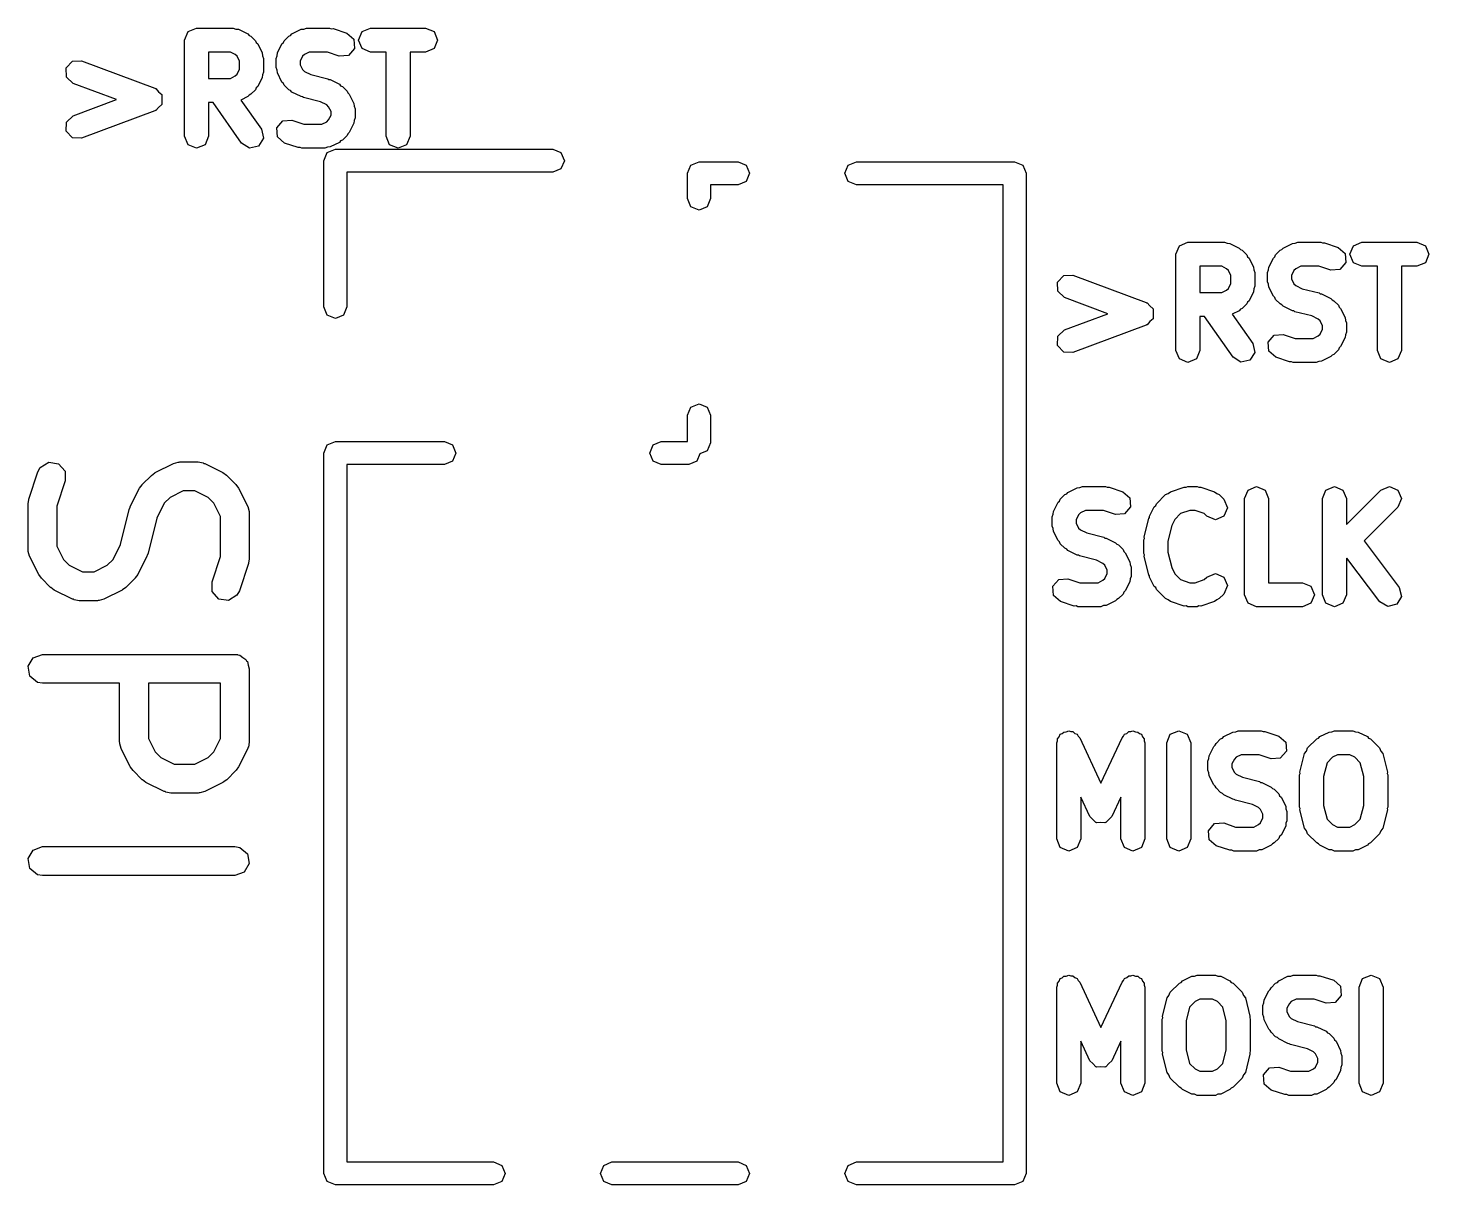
# Model space of a CAD drawing. Extents: x 83.3 to 116.7, y -117 to -83.4.
# Drawn here: x 83.27 to 90.55, y -102.66 to -96.64 of the extents above; entities that cross this region are included whole.
import ezdxf

# ---------------------------------------------------------------- set-up
doc = ezdxf.new("R2010")
doc.units = 0
doc.layers.add('BLACK', color=7, linetype='CONTINUOUS')

msp = doc.modelspace()

# ---------------------------------------------------------------- linework, layer by layer
at = {"layer": 'BLACK', "linetype": 'CONTINUOUS'}
for p, q in [((84.0859, -96.7075), (84.1042, -96.6633)), ((84.1042, -96.6633), (84.1484, -96.645)), ((84.1484, -96.645), (84.3389, -96.645)), ((84.3389, -96.645), (84.3523, -96.6506)), ((84.3523, -96.6506), (84.3668, -96.6516)), ((84.3668, -96.6516), (84.4144, -96.6754)), ((84.4144, -96.6754), (84.4212, -96.6832)), ((84.4212, -96.6832), (84.4307, -96.6871)), ((84.4307, -96.6871), (84.4545, -96.7109)), ((84.6042, -96.7109), (84.628, -96.6871)), ((84.628, -96.6871), (84.6375, -96.6832)), ((84.6375, -96.6832), (84.6442, -96.6754)), ((84.6442, -96.6754), (84.6919, -96.6516)), ((84.6919, -96.6516), (84.7064, -96.6506)), ((84.7064, -96.6506), (84.7198, -96.645)), ((84.7198, -96.645), (84.8389, -96.645)), ((84.8389, -96.645), (84.8484, -96.6489)), ((84.8484, -96.6489), (84.8586, -96.6482)), ((84.8586, -96.6482), (84.9301, -96.672)), ((84.9301, -96.672), (84.9662, -96.7034)), ((84.9907, -96.7075), (85.009, -96.6633)), ((85.009, -96.6633), (85.0532, -96.645)), ((85.0532, -96.645), (85.3389, -96.645)), ((85.3389, -96.645), (85.3831, -96.6633)), ((85.3831, -96.6633), (85.4014, -96.7075)), ((84.0859, -97.2075), (84.0859, -96.7075)), ((84.4545, -96.7109), (84.4584, -96.7204)), ((84.4584, -96.7204), (84.4662, -96.7272)), ((84.4662, -96.7272), (84.49, -96.7748)), ((84.5687, -96.7748), (84.5925, -96.7272)), ((84.5925, -96.7272), (84.6003, -96.7204)), ((84.6003, -96.7204), (84.6042, -96.7109)), ((84.9696, -96.7511), (84.9382, -96.7872)), ((84.9662, -96.7034), (84.9696, -96.7511)), ((85.009, -96.7517), (84.9907, -96.7075)), ((85.0532, -96.77), (85.009, -96.7517)), ((85.3831, -96.7517), (85.3389, -96.77)), ((85.4014, -96.7075), (85.3831, -96.7517)), ((83.4708, -96.8522), (83.5035, -96.8173)), ((83.5035, -96.8173), (83.5513, -96.8156)), ((83.5513, -96.8156), (83.9322, -96.9585)), ((84.2109, -96.77), (84.2109, -96.9069)), ((84.3241, -96.77), (84.2109, -96.77)), ((84.3495, -96.7827), (84.3241, -96.77)), ((84.3589, -96.7921), (84.3495, -96.7827)), ((84.3716, -96.8175), (84.3589, -96.7921)), ((84.3716, -96.8594), (84.3716, -96.8175)), ((84.49, -96.7748), (84.491, -96.7893)), ((84.491, -96.7893), (84.4966, -96.8027)), ((84.4966, -96.8027), (84.4966, -96.8742)), ((84.5621, -96.8027), (84.5676, -96.7893)), ((84.5621, -96.8503), (84.5621, -96.8027)), ((84.5676, -96.7893), (84.5687, -96.7748)), ((84.6998, -96.7921), (84.6871, -96.8175)), ((84.6871, -96.8175), (84.6871, -96.8356)), ((84.6871, -96.8356), (84.6998, -96.8609)), ((84.7092, -96.7827), (84.6998, -96.7921)), ((84.7346, -96.77), (84.7092, -96.7827)), ((84.8287, -96.77), (84.7346, -96.77)), ((84.8905, -96.7906), (84.8287, -96.77)), ((84.9382, -96.7872), (84.8905, -96.7906)), ((85.1335, -96.77), (85.0532, -96.77)), ((85.1335, -97.2075), (85.1335, -96.77)), ((85.3389, -96.77), (85.2585, -96.77)), ((85.2585, -96.77), (85.2585, -97.2075)), ((83.4724, -96.9), (83.4708, -96.8522)), ((83.5074, -96.9327), (83.4724, -96.9)), ((84.2109, -96.9069), (84.3241, -96.9069)), ((84.3241, -96.9069), (84.3495, -96.8942)), ((84.3495, -96.8942), (84.3589, -96.8848)), ((84.3589, -96.8848), (84.3716, -96.8594)), ((84.49, -96.9021), (84.4662, -96.9497)), ((84.491, -96.8876), (84.49, -96.9021)), ((84.4966, -96.8742), (84.491, -96.8876)), ((84.5676, -96.8638), (84.5621, -96.8503)), ((84.5687, -96.8783), (84.5676, -96.8638)), ((84.5925, -96.9259), (84.5687, -96.8783)), ((84.6998, -96.8609), (84.7092, -96.8704)), ((84.7092, -96.8704), (84.7416, -96.8866)), ((84.7416, -96.8866), (84.8302, -96.9088)), ((84.8302, -96.9088), (84.8359, -96.913)), ((83.7323, -97.017), (83.5074, -96.9327)), ((83.9322, -96.9585), (83.9339, -96.96)), ((83.9339, -96.96), (83.9362, -96.9601)), ((83.9362, -96.9601), (83.9511, -96.9762)), ((83.9511, -96.9762), (83.9672, -96.9912)), ((84.4545, -96.966), (84.4307, -96.9898)), ((84.4584, -96.9565), (84.4545, -96.966)), ((84.4662, -96.9497), (84.4584, -96.9565)), ((84.6003, -96.9327), (84.5925, -96.9259)), ((84.6042, -96.9422), (84.6003, -96.9327)), ((84.628, -96.966), (84.6042, -96.9422)), ((84.6375, -96.9699), (84.628, -96.966)), ((84.6442, -96.9777), (84.6375, -96.9699)), ((84.6919, -97.0015), (84.6442, -96.9777)), ((84.8359, -96.913), (84.843, -96.9135)), ((84.843, -96.9135), (84.8906, -96.9373)), ((84.8906, -96.9373), (84.8974, -96.9451)), ((84.8974, -96.9451), (84.9069, -96.949)), ((84.9069, -96.949), (84.9307, -96.9728)), ((84.9307, -96.9728), (84.9346, -96.9823)), ((84.9346, -96.9823), (84.9424, -96.9891)), ((83.5074, -97.1014), (83.7323, -97.017)), ((83.9672, -97.0429), (83.9511, -97.0579)), ((83.9672, -96.9912), (83.9673, -96.9934)), ((83.9673, -97.0406), (83.9672, -97.0429)), ((83.9673, -96.9934), (83.9688, -96.9951)), ((83.9688, -97.039), (83.9673, -97.0406)), ((83.9688, -96.9951), (83.9681, -97.017)), ((83.9681, -97.017), (83.9688, -97.039)), ((84.2349, -97.0319), (84.2109, -97.0319)), ((84.2109, -97.0319), (84.2109, -97.2075)), ((84.3829, -97.2433), (84.2349, -97.0319)), ((84.4144, -97.0015), (84.3787, -97.0194)), ((84.3787, -97.0194), (84.4853, -97.1717)), ((84.4212, -96.9937), (84.4144, -97.0015)), ((84.4307, -96.9898), (84.4212, -96.9937)), ((84.6989, -97.002), (84.6919, -97.0015)), ((84.7047, -97.0062), (84.6989, -97.002)), ((84.7932, -97.0284), (84.7047, -97.0062)), ((84.8257, -97.0446), (84.7932, -97.0284)), ((84.8351, -97.054), (84.8257, -97.0446)), ((84.8478, -97.0794), (84.8351, -97.054)), ((84.9424, -96.9891), (84.9662, -97.0367)), ((84.9662, -97.0367), (84.9672, -97.0512)), ((84.9672, -97.0512), (84.9728, -97.0646)), ((83.4724, -97.134), (83.5074, -97.1014)), ((83.9322, -97.0755), (83.5513, -97.2184)), ((83.9339, -97.074), (83.9322, -97.0755)), ((83.9362, -97.0739), (83.9339, -97.074)), ((83.9511, -97.0579), (83.9362, -97.0739)), ((84.5653, -97.1639), (84.5966, -97.1278)), ((84.5966, -97.1278), (84.6443, -97.1244)), ((84.6443, -97.1244), (84.7062, -97.145)), ((84.8257, -97.1323), (84.8351, -97.1228)), ((84.8351, -97.1228), (84.8478, -97.0975)), ((84.8478, -97.0975), (84.8478, -97.0794)), ((84.9672, -97.1257), (84.9662, -97.1402)), ((84.9728, -97.1123), (84.9672, -97.1257)), ((84.9728, -97.0646), (84.9728, -97.1123)), ((83.4708, -97.1818), (83.4724, -97.134)), ((83.5035, -97.2168), (83.4708, -97.1818)), ((84.4853, -97.1717), (84.4957, -97.2184)), ((84.5687, -97.2116), (84.5653, -97.1639)), ((84.7062, -97.145), (84.8003, -97.145)), ((84.8003, -97.145), (84.8257, -97.1323)), ((84.9346, -97.1946), (84.9307, -97.2041)), ((84.9424, -97.1878), (84.9346, -97.1946)), ((84.9662, -97.1402), (84.9424, -97.1878)), ((83.5513, -97.2184), (83.5035, -97.2168)), ((84.1042, -97.2517), (84.0859, -97.2075)), ((84.1484, -97.27), (84.1042, -97.2517)), ((84.1926, -97.2517), (84.1484, -97.27)), ((84.2109, -97.2075), (84.1926, -97.2517)), ((84.4232, -97.269), (84.3829, -97.2433)), ((84.4699, -97.2587), (84.4232, -97.269)), ((84.4957, -97.2184), (84.4699, -97.2587)), ((84.6048, -97.243), (84.5687, -97.2116)), ((84.6762, -97.2668), (84.6048, -97.243)), ((84.6865, -97.2661), (84.6762, -97.2668)), ((84.696, -97.27), (84.6865, -97.2661)), ((84.8151, -97.27), (84.696, -97.27)), ((84.8285, -97.2644), (84.8151, -97.27)), ((84.843, -97.2634), (84.8285, -97.2644)), ((84.8906, -97.2396), (84.843, -97.2634)), ((84.8974, -97.2318), (84.8906, -97.2396)), ((84.9069, -97.2279), (84.8974, -97.2318)), ((84.9307, -97.2041), (84.9069, -97.2279)), ((85.1518, -97.2517), (85.1335, -97.2075)), ((85.196, -97.27), (85.1518, -97.2517)), ((85.2402, -97.2517), (85.196, -97.27)), ((85.2585, -97.2075), (85.2402, -97.2517)), ((84.81, -97.335), (84.8276, -97.2926)), ((84.81, -98.095), (84.81, -97.335)), ((84.8276, -97.2926), (84.87, -97.275)), ((84.87, -97.275), (86, -97.275)), ((86, -97.275), (86.0424, -97.2926)), ((86.0424, -97.2926), (86.06, -97.335)), ((86.06, -97.335), (86.0424, -97.3774)), ((86.7176, -97.3576), (86.76, -97.34)), ((86.76, -97.34), (86.9625, -97.34)), ((86.9625, -97.34), (87.0049, -97.3576)), ((87.5351, -97.3576), (87.5775, -97.34)), ((87.5775, -97.34), (88.4, -97.34)), ((88.4, -97.34), (88.4424, -97.3576)), ((86, -97.395), (84.93, -97.395)), ((84.93, -97.395), (84.93, -98.095)), ((86.0424, -97.3774), (86, -97.395)), ((86.7, -97.4), (86.7176, -97.3576)), ((86.7, -97.5315), (86.7, -97.4)), ((87.0049, -97.3576), (87.0225, -97.4)), ((87.0225, -97.4), (87.0049, -97.4424)), ((87.5175, -97.4), (87.5351, -97.3576)), ((87.5351, -97.4424), (87.5175, -97.4)), ((88.4424, -97.3576), (88.46, -97.4)), ((88.46, -97.4), (88.46, -102.6)), ((86.9625, -97.46), (86.82, -97.46)), ((86.82, -97.46), (86.82, -97.5315)), ((87.0049, -97.4424), (86.9625, -97.46)), ((87.5775, -97.46), (87.5351, -97.4424)), ((88.34, -97.46), (87.5775, -97.46)), ((88.34, -102.54), (88.34, -97.46)), ((86.7176, -97.574), (86.7, -97.5315)), ((86.82, -97.5315), (86.8024, -97.574)), ((86.76, -97.5915), (86.7176, -97.574)), ((86.8024, -97.574), (86.76, -97.5915)), ((89.2381, -97.8212), (89.2564, -97.777)), ((89.2564, -97.777), (89.3006, -97.7587)), ((89.3006, -97.7587), (89.4911, -97.7587)), ((89.4911, -97.7587), (89.5045, -97.7643)), ((89.5045, -97.7643), (89.519, -97.7653)), ((89.519, -97.7653), (89.5666, -97.7891)), ((89.7965, -97.7891), (89.8441, -97.7653)), ((89.8441, -97.7653), (89.8586, -97.7643)), ((89.8586, -97.7643), (89.872, -97.7587)), ((89.872, -97.7587), (89.9911, -97.7587)), ((89.9911, -97.7587), (90.0006, -97.7626)), ((90.0006, -97.7626), (90.0108, -97.7619)), ((90.0108, -97.7619), (90.0823, -97.7857)), ((90.1429, -97.8212), (90.1612, -97.777)), ((90.1612, -97.777), (90.2054, -97.7587)), ((90.2054, -97.7587), (90.4911, -97.7587)), ((90.4911, -97.7587), (90.5353, -97.777)), ((90.5353, -97.777), (90.5536, -97.8212)), ((89.2381, -98.3212), (89.2381, -97.8212)), ((89.5666, -97.7891), (89.5734, -97.7969)), ((89.5734, -97.7969), (89.5829, -97.8008)), ((89.5829, -97.8008), (89.6067, -97.8246)), ((89.6067, -97.8246), (89.6106, -97.8341)), ((89.6106, -97.8341), (89.6184, -97.8409)), ((89.6184, -97.8409), (89.6422, -97.8885)), ((89.7209, -97.8885), (89.7447, -97.8409)), ((89.7447, -97.8409), (89.7525, -97.8341)), ((89.7525, -97.8341), (89.7564, -97.8246)), ((89.7564, -97.8246), (89.7802, -97.8008)), ((89.7802, -97.8008), (89.7897, -97.7969)), ((89.7897, -97.7969), (89.7965, -97.7891)), ((90.0823, -97.7857), (90.1184, -97.817)), ((90.1184, -97.817), (90.1218, -97.8648)), ((90.1612, -97.8654), (90.1429, -97.8212)), ((90.5536, -97.8212), (90.5353, -97.8654)), ((88.6557, -97.931), (88.7035, -97.9293)), ((88.7035, -97.9293), (89.0844, -98.0722)), ((89.3631, -97.8837), (89.3631, -98.0206)), ((89.4763, -97.8837), (89.3631, -97.8837)), ((89.5017, -97.8964), (89.4763, -97.8837)), ((89.5111, -97.9058), (89.5017, -97.8964)), ((89.5238, -97.9312), (89.5111, -97.9058)), ((89.6422, -97.8885), (89.6432, -97.903)), ((89.6432, -97.903), (89.6488, -97.9164)), ((89.6488, -97.9164), (89.6488, -97.9879)), ((89.7143, -97.9164), (89.7199, -97.903)), ((89.7143, -97.964), (89.7143, -97.9164)), ((89.7199, -97.903), (89.7209, -97.8885)), ((89.852, -97.9058), (89.8393, -97.9312)), ((89.8614, -97.8964), (89.852, -97.9058)), ((89.8868, -97.8837), (89.8614, -97.8964)), ((89.9809, -97.8837), (89.8868, -97.8837)), ((90.0427, -97.9043), (89.9809, -97.8837)), ((90.0905, -97.9009), (90.0427, -97.9043)), ((90.1218, -97.8648), (90.0905, -97.9009)), ((90.2054, -97.8837), (90.1612, -97.8654)), ((90.2857, -97.8837), (90.2054, -97.8837)), ((90.2857, -98.3212), (90.2857, -97.8837)), ((90.4911, -97.8837), (90.4107, -97.8837)), ((90.4107, -97.8837), (90.4107, -98.3212)), ((90.5353, -97.8654), (90.4911, -97.8837)), ((88.623, -97.9659), (88.6557, -97.931)), ((88.6246, -98.0137), (88.623, -97.9659)), ((89.5017, -98.0079), (89.5111, -97.9985)), ((89.5111, -97.9985), (89.5238, -97.9731)), ((89.5238, -97.9731), (89.5238, -97.9312)), ((89.6432, -98.0013), (89.6422, -98.0158)), ((89.6488, -97.9879), (89.6432, -98.0013)), ((89.7199, -97.9775), (89.7143, -97.964)), ((89.7209, -97.992), (89.7199, -97.9775)), ((89.7447, -98.0396), (89.7209, -97.992)), ((89.8393, -97.9312), (89.8393, -97.9493)), ((89.8393, -97.9493), (89.852, -97.9746)), ((89.852, -97.9746), (89.8614, -97.9841)), ((89.8614, -97.9841), (89.8938, -98.0003)), ((89.8938, -98.0003), (89.9824, -98.0225)), ((88.6596, -98.0464), (88.6246, -98.0137)), ((88.8845, -98.1307), (88.6596, -98.0464)), ((89.0844, -98.0722), (89.0861, -98.0737)), ((89.0861, -98.0737), (89.0884, -98.0738)), ((89.0884, -98.0738), (89.1034, -98.0899)), ((89.3631, -98.0206), (89.4763, -98.0206)), ((89.4763, -98.0206), (89.5017, -98.0079)), ((89.6106, -98.0702), (89.6067, -98.0797)), ((89.6184, -98.0634), (89.6106, -98.0702)), ((89.6422, -98.0158), (89.6184, -98.0634)), ((89.7525, -98.0464), (89.7447, -98.0396)), ((89.7564, -98.0559), (89.7525, -98.0464)), ((89.7802, -98.0797), (89.7564, -98.0559)), ((89.9824, -98.0225), (89.9881, -98.0267)), ((89.9881, -98.0267), (89.9952, -98.0272)), ((89.9952, -98.0272), (90.0428, -98.051)), ((90.0428, -98.051), (90.0496, -98.0588)), ((90.0496, -98.0588), (90.0591, -98.0627)), ((90.0591, -98.0627), (90.0829, -98.0865)), ((84.8276, -98.1374), (84.81, -98.095)), ((84.87, -98.155), (84.8276, -98.1374)), ((84.9124, -98.1374), (84.87, -98.155)), ((84.93, -98.095), (84.9124, -98.1374)), ((88.6596, -98.215), (88.8845, -98.1307)), ((89.1034, -98.0899), (89.1194, -98.1049)), ((89.1194, -98.1049), (89.1195, -98.1071)), ((89.1195, -98.1071), (89.121, -98.1088)), ((89.121, -98.1088), (89.1203, -98.1307)), ((89.1203, -98.1307), (89.121, -98.1527)), ((89.3871, -98.1456), (89.3631, -98.1456)), ((89.3631, -98.1456), (89.3631, -98.3212)), ((89.5351, -98.357), (89.3871, -98.1456)), ((89.5666, -98.1152), (89.5309, -98.1331)), ((89.5309, -98.1331), (89.6375, -98.2853)), ((89.5734, -98.1074), (89.5666, -98.1152)), ((89.5829, -98.1035), (89.5734, -98.1074)), ((89.6067, -98.0797), (89.5829, -98.1035)), ((89.7897, -98.0836), (89.7802, -98.0797)), ((89.7965, -98.0914), (89.7897, -98.0836)), ((89.8441, -98.1152), (89.7965, -98.0914)), ((89.8512, -98.1157), (89.8441, -98.1152)), ((89.8569, -98.1199), (89.8512, -98.1157)), ((89.9454, -98.1421), (89.8569, -98.1199)), ((89.9779, -98.1583), (89.9454, -98.1421)), ((90.0829, -98.0865), (90.0868, -98.096)), ((90.0868, -98.096), (90.0946, -98.1028)), ((90.0946, -98.1028), (90.1184, -98.1504)), ((88.6246, -98.2477), (88.6596, -98.215)), ((89.0844, -98.1892), (88.7035, -98.3321)), ((89.0861, -98.1877), (89.0844, -98.1892)), ((89.0884, -98.1876), (89.0861, -98.1877)), ((89.1034, -98.1716), (89.0884, -98.1876)), ((89.1194, -98.1566), (89.1034, -98.1716)), ((89.1195, -98.1543), (89.1194, -98.1566)), ((89.121, -98.1527), (89.1195, -98.1543)), ((89.9873, -98.1677), (89.9779, -98.1583)), ((90, -98.1931), (89.9873, -98.1677)), ((89.9873, -98.2365), (90, -98.2112)), ((90, -98.2112), (90, -98.1931)), ((90.1184, -98.1504), (90.1194, -98.1649)), ((90.1194, -98.1649), (90.125, -98.1783)), ((90.125, -98.1783), (90.125, -98.226)), ((88.623, -98.2955), (88.6246, -98.2477)), ((89.6375, -98.2853), (89.6479, -98.3321)), ((89.7175, -98.2776), (89.7488, -98.2415)), ((89.7209, -98.3253), (89.7175, -98.2776)), ((89.7488, -98.2415), (89.7965, -98.2381)), ((89.7965, -98.2381), (89.8584, -98.2587)), ((89.8584, -98.2587), (89.9525, -98.2587)), ((89.9525, -98.2587), (89.9779, -98.246)), ((89.9779, -98.246), (89.9873, -98.2365)), ((90.1184, -98.2539), (90.0946, -98.3015)), ((90.1194, -98.2394), (90.1184, -98.2539)), ((90.125, -98.226), (90.1194, -98.2394)), ((88.6557, -98.3305), (88.623, -98.2955)), ((88.7035, -98.3321), (88.6557, -98.3305)), ((89.2564, -98.3654), (89.2381, -98.3212)), ((89.3006, -98.3837), (89.2564, -98.3654)), ((89.3448, -98.3654), (89.3006, -98.3837)), ((89.3631, -98.3212), (89.3448, -98.3654)), ((89.5754, -98.3827), (89.5351, -98.357)), ((89.6479, -98.3321), (89.6221, -98.3724)), ((89.757, -98.3567), (89.7209, -98.3253)), ((89.8284, -98.3805), (89.757, -98.3567)), ((90.0428, -98.3533), (89.9952, -98.3771)), ((90.0496, -98.3455), (90.0428, -98.3533)), ((90.0591, -98.3416), (90.0496, -98.3455)), ((90.0829, -98.3178), (90.0591, -98.3416)), ((90.0868, -98.3083), (90.0829, -98.3178)), ((90.0946, -98.3015), (90.0868, -98.3083)), ((90.304, -98.3654), (90.2857, -98.3212)), ((90.3482, -98.3837), (90.304, -98.3654)), ((90.3924, -98.3654), (90.3482, -98.3837)), ((90.4107, -98.3212), (90.3924, -98.3654)), ((89.6221, -98.3724), (89.5754, -98.3827)), ((89.8387, -98.3798), (89.8284, -98.3805)), ((89.8482, -98.3837), (89.8387, -98.3798)), ((89.9673, -98.3837), (89.8482, -98.3837)), ((89.9807, -98.3781), (89.9673, -98.3837)), ((89.9952, -98.3771), (89.9807, -98.3781)), ((86.7, -98.6585), (86.7176, -98.616)), ((86.7176, -98.616), (86.76, -98.5985)), ((86.76, -98.5985), (86.8024, -98.616)), ((86.8024, -98.616), (86.82, -98.6585)), ((86.7, -98.795), (86.7, -98.6585)), ((86.82, -98.6585), (86.82, -98.8015)), ((84.8276, -98.8126), (84.87, -98.795)), ((84.87, -98.795), (85.4365, -98.795)), ((85.4365, -98.795), (85.479, -98.8126)), ((86.521, -98.8126), (86.5635, -98.795)), ((86.5635, -98.795), (86.7, -98.795)), ((86.82, -98.8015), (86.8024, -98.844)), ((84.81, -98.855), (84.8276, -98.8126)), ((84.81, -102.6), (84.81, -98.855)), ((85.479, -98.8126), (85.4965, -98.855)), ((85.4965, -98.855), (85.479, -98.8974)), ((86.5035, -98.855), (86.521, -98.8126)), ((86.521, -98.8974), (86.5035, -98.855)), ((86.7646, -98.8596), (86.749, -98.8974)), ((86.8024, -98.844), (86.7646, -98.8596)), ((83.3241, -98.9525), (83.3365, -98.9296)), ((83.3365, -98.9296), (83.3802, -98.9027)), ((83.3802, -98.9027), (83.4309, -98.9102)), ((83.4309, -98.9102), (83.465, -98.9486)), ((83.465, -98.9486), (83.4664, -98.9999)), ((83.9331, -98.9567), (84.0284, -98.9091)), ((84.0284, -98.9091), (84.0533, -98.9017)), ((84.0533, -98.9017), (84.0577, -98.9027)), ((84.0577, -98.9027), (84.0619, -98.9012)), ((84.0619, -98.9012), (84.1571, -98.9012)), ((84.1571, -98.9012), (84.1828, -98.9057)), ((84.1828, -98.9057), (84.1862, -98.9086)), ((84.1862, -98.9086), (84.1907, -98.9091)), ((84.1907, -98.9091), (84.2859, -98.9567)), ((85.4365, -98.915), (84.93, -98.915)), ((84.93, -98.915), (84.93, -102.54)), ((85.479, -98.8974), (85.4365, -98.915)), ((86.5635, -98.915), (86.521, -98.8974)), ((86.7065, -98.915), (86.5635, -98.915)), ((86.749, -98.8974), (86.7065, -98.915)), ((83.2765, -99.0953), (83.3241, -98.9525)), ((83.4664, -98.9999), (83.4226, -99.1312)), ((83.852, -99.0379), (83.8653, -99.0199)), ((83.8653, -99.0199), (83.866, -99.0184)), ((83.866, -99.0184), (83.9136, -98.9708)), ((83.9136, -98.9708), (83.932, -98.9579)), ((83.932, -98.9579), (83.9331, -98.9567)), ((84.2859, -98.9567), (84.3039, -98.9701)), ((84.3039, -98.9701), (84.3054, -98.9708)), ((84.3054, -98.9708), (84.353, -99.0184)), ((84.353, -99.0184), (84.3659, -99.0368)), ((83.8043, -99.1331), (83.852, -99.0379)), ((84.0111, -99.0854), (83.9807, -99.1159)), ((84.0796, -99.0512), (84.0111, -99.0854)), ((84.1394, -99.0512), (84.0796, -99.0512)), ((84.208, -99.0854), (84.1394, -99.0512)), ((84.2384, -99.1159), (84.208, -99.0854)), ((84.3659, -99.0368), (84.3671, -99.0379)), ((84.3671, -99.0379), (84.4147, -99.1331)), ((88.6374, -99.0946), (88.6612, -99.0708)), ((88.6612, -99.0708), (88.6707, -99.0669)), ((88.6707, -99.0669), (88.6774, -99.0591)), ((88.6774, -99.0591), (88.725, -99.0353)), ((88.725, -99.0353), (88.7395, -99.0343)), ((88.7395, -99.0343), (88.753, -99.0287)), ((88.753, -99.0287), (88.872, -99.0287)), ((88.872, -99.0287), (88.8815, -99.0326)), ((88.8815, -99.0326), (88.8918, -99.0319)), ((88.8918, -99.0319), (88.9632, -99.0557)), ((88.9632, -99.0557), (88.9994, -99.087)), ((88.9994, -99.087), (89.0027, -99.1348)), ((89.1374, -99.1184), (89.185, -99.0708)), ((89.185, -99.0708), (89.1984, -99.0652)), ((89.1984, -99.0652), (89.2094, -99.0557)), ((89.2094, -99.0557), (89.2808, -99.0319)), ((89.2808, -99.0319), (89.2911, -99.0326)), ((89.2911, -99.0326), (89.3006, -99.0287)), ((89.3006, -99.0287), (89.3482, -99.0287)), ((89.3482, -99.0287), (89.3577, -99.0326)), ((89.3577, -99.0326), (89.368, -99.0319)), ((89.368, -99.0319), (89.4394, -99.0557)), ((89.4394, -99.0557), (89.4504, -99.0652)), ((89.4504, -99.0652), (89.4638, -99.0708)), ((89.4638, -99.0708), (89.4876, -99.0946)), ((89.5952, -99.0912), (89.6135, -99.047)), ((89.5952, -99.5912), (89.5952, -99.0912)), ((89.6135, -99.047), (89.6577, -99.0287)), ((89.6577, -99.0287), (89.7019, -99.047)), ((89.7019, -99.047), (89.7202, -99.0912)), ((89.7202, -99.0912), (89.7202, -99.5287)), ((90, -99.0912), (90.0183, -99.047)), ((90, -99.5912), (90, -99.0912)), ((90.0183, -99.047), (90.0625, -99.0287)), ((90.0625, -99.0287), (90.1067, -99.047)), ((90.1067, -99.047), (90.125, -99.0912)), ((90.125, -99.226), (90.304, -99.047)), ((90.125, -99.0912), (90.125, -99.226)), ((90.304, -99.047), (90.3482, -99.0287)), ((90.3482, -99.0287), (90.3924, -99.047)), ((90.3924, -99.047), (90.4107, -99.0912)), ((90.4107, -99.0912), (90.3924, -99.1354)), ((83.2726, -99.119), (83.2765, -99.097)), ((83.2726, -99.3571), (83.2726, -99.119)), ((83.2765, -99.097), (83.2765, -99.0953)), ((83.4226, -99.1312), (83.4226, -99.3394)), ((83.753, -99.331), (83.7987, -99.1485)), ((83.7987, -99.1485), (83.8039, -99.1367)), ((83.8039, -99.1367), (83.8043, -99.1331)), ((83.9807, -99.1159), (83.9422, -99.1928)), ((84.2726, -99.1844), (84.2384, -99.1159)), ((84.4147, -99.1331), (84.4221, -99.1581)), ((84.4221, -99.1581), (84.4211, -99.1625)), ((84.4211, -99.1625), (84.4226, -99.1667)), ((84.4226, -99.1667), (84.4226, -99.4048)), ((88.6008, -99.173), (88.6018, -99.1585)), ((88.6018, -99.1585), (88.6256, -99.1109)), ((88.6256, -99.1109), (88.6334, -99.1041)), ((88.6334, -99.1041), (88.6374, -99.0946)), ((88.7424, -99.1664), (88.7329, -99.1758)), ((88.7677, -99.1537), (88.7424, -99.1664)), ((88.8619, -99.1537), (88.7677, -99.1537)), ((88.9237, -99.1743), (88.8619, -99.1537)), ((89.0027, -99.1348), (88.9714, -99.1709)), ((89.1018, -99.1823), (89.1256, -99.1347)), ((89.1256, -99.1347), (89.1334, -99.1279)), ((89.1334, -99.1279), (89.1374, -99.1184)), ((89.3107, -99.1537), (89.2629, -99.1696)), ((89.3381, -99.1537), (89.3107, -99.1537)), ((89.3859, -99.1696), (89.3381, -99.1537)), ((89.4876, -99.0946), (89.506, -99.1388)), ((89.506, -99.1388), (89.4876, -99.183)), ((90.3924, -99.1354), (90.2165, -99.3113)), ((83.9422, -99.1928), (83.8966, -99.3753)), ((84.2726, -99.3926), (84.2726, -99.1844)), ((88.5952, -99.1864), (88.6008, -99.173)), ((88.5952, -99.234), (88.5952, -99.1864)), ((88.6008, -99.2475), (88.5952, -99.234)), ((88.7329, -99.1758), (88.7202, -99.2012)), ((88.7202, -99.2012), (88.7202, -99.2193)), ((88.7202, -99.2193), (88.7329, -99.2446)), ((88.9714, -99.1709), (88.9237, -99.1743)), ((89.0733, -99.2903), (89.0971, -99.1951)), ((89.0971, -99.1951), (89.1013, -99.1894)), ((89.1013, -99.1894), (89.1018, -99.1823)), ((89.2167, -99.2321), (89.1964, -99.3132)), ((89.2329, -99.1996), (89.2167, -99.2321)), ((89.2629, -99.1696), (89.2329, -99.1996)), ((89.3993, -99.183), (89.3859, -99.1696)), ((89.4435, -99.2013), (89.3993, -99.183)), ((89.4876, -99.183), (89.4435, -99.2013)), ((88.6018, -99.262), (88.6008, -99.2475)), ((88.6256, -99.3096), (88.6018, -99.262)), ((88.6334, -99.3164), (88.6256, -99.3096)), ((88.7329, -99.2446), (88.7424, -99.2541)), ((88.7424, -99.2541), (88.7748, -99.2703)), ((88.7748, -99.2703), (88.8634, -99.2925)), ((88.8634, -99.2925), (88.8691, -99.2967)), ((88.8691, -99.2967), (88.8762, -99.2972)), ((88.8762, -99.2972), (88.9238, -99.321)), ((89.0714, -99.3055), (89.0745, -99.2982)), ((89.0714, -99.3769), (89.0714, -99.3055)), ((89.0745, -99.2982), (89.0733, -99.2903)), ((90.2165, -99.3113), (90.3982, -99.5537)), ((83.2742, -99.3614), (83.2726, -99.3571)), ((83.2731, -99.3657), (83.2742, -99.3614)), ((83.2805, -99.3907), (83.2731, -99.3657)), ((83.4226, -99.3394), (83.4569, -99.408)), ((83.7146, -99.408), (83.753, -99.331)), ((83.8966, -99.3753), (83.8913, -99.3872)), ((88.6374, -99.3259), (88.6334, -99.3164)), ((88.6612, -99.3497), (88.6374, -99.3259)), ((88.6707, -99.3536), (88.6612, -99.3497)), ((88.6774, -99.3614), (88.6707, -99.3536)), ((88.725, -99.3852), (88.6774, -99.3614)), ((88.7321, -99.3857), (88.725, -99.3852)), ((88.9238, -99.321), (88.9305, -99.3288)), ((88.9305, -99.3288), (88.94, -99.3327)), ((88.94, -99.3327), (88.9638, -99.3565)), ((88.9638, -99.3565), (88.9678, -99.366)), ((88.9678, -99.366), (88.9755, -99.3728)), ((88.9755, -99.3728), (88.9994, -99.4204)), ((89.0745, -99.3842), (89.0714, -99.3769)), ((89.0733, -99.3921), (89.0745, -99.3842)), ((89.1964, -99.3132), (89.1964, -99.3692)), ((89.1964, -99.3692), (89.2167, -99.4503)), ((83.3282, -99.4859), (83.2805, -99.3907)), ((83.4569, -99.408), (83.4873, -99.4384)), ((83.4873, -99.4384), (83.5558, -99.4726)), ((83.6156, -99.4726), (83.6841, -99.4384)), ((83.6841, -99.4384), (83.7146, -99.408)), ((83.8909, -99.3907), (83.8433, -99.4859)), ((83.8913, -99.3872), (83.8909, -99.3907)), ((84.2288, -99.5239), (84.2726, -99.3926)), ((84.4188, -99.4285), (84.3712, -99.5713)), ((84.4226, -99.4048), (84.4187, -99.4268)), ((84.4187, -99.4268), (84.4188, -99.4285)), ((88.7378, -99.3899), (88.7321, -99.3857)), ((88.8264, -99.4121), (88.7378, -99.3899)), ((88.8588, -99.4283), (88.8264, -99.4121)), ((88.8683, -99.4377), (88.8588, -99.4283)), ((88.881, -99.4631), (88.8683, -99.4377)), ((88.9994, -99.4204), (89.0004, -99.4349)), ((89.0004, -99.4349), (89.006, -99.4483)), ((89.006, -99.4483), (89.006, -99.496)), ((89.0971, -99.4873), (89.0733, -99.3921)), ((89.2167, -99.4503), (89.2329, -99.4827)), ((90.1272, -99.4006), (90.125, -99.4028)), ((90.125, -99.4028), (90.125, -99.5912)), ((90.2982, -99.6287), (90.1272, -99.4006)), ((83.3293, -99.487), (83.3282, -99.4859)), ((83.3422, -99.5054), (83.3293, -99.487)), ((83.3898, -99.553), (83.3422, -99.5054)), ((83.5558, -99.4726), (83.6156, -99.4726)), ((83.8292, -99.5054), (83.7816, -99.553)), ((83.8299, -99.5039), (83.8292, -99.5054)), ((83.8433, -99.4859), (83.8299, -99.5039)), ((84.2302, -99.5752), (84.2288, -99.5239)), ((88.5984, -99.5476), (88.6298, -99.5115)), ((88.6298, -99.5115), (88.6775, -99.5081)), ((88.6775, -99.5081), (88.7393, -99.5287)), ((88.7393, -99.5287), (88.8335, -99.5287)), ((88.8335, -99.5287), (88.8588, -99.516)), ((88.8588, -99.516), (88.8683, -99.5065)), ((88.8683, -99.5065), (88.881, -99.4812)), ((88.881, -99.4812), (88.881, -99.4631)), ((88.9994, -99.5239), (88.9755, -99.5715)), ((89.0004, -99.5094), (88.9994, -99.5239)), ((89.006, -99.496), (89.0004, -99.5094)), ((89.1013, -99.493), (89.0971, -99.4873)), ((89.1018, -99.5001), (89.1013, -99.493)), ((89.1256, -99.5477), (89.1018, -99.5001)), ((89.2329, -99.4827), (89.2629, -99.5128)), ((89.2629, -99.5128), (89.3107, -99.5287)), ((89.3107, -99.5287), (89.3381, -99.5287)), ((89.3381, -99.5287), (89.3859, -99.5128)), ((89.3859, -99.5128), (89.3993, -99.4994)), ((89.3993, -99.4994), (89.4435, -99.4811)), ((89.4435, -99.4811), (89.4876, -99.4994)), ((89.4876, -99.4994), (89.506, -99.5436)), ((89.7202, -99.5287), (89.8958, -99.5287)), ((89.8958, -99.5287), (89.94, -99.547)), ((83.3913, -99.5537), (83.3898, -99.553)), ((83.4093, -99.5671), (83.3913, -99.5537)), ((83.5046, -99.6147), (83.4093, -99.5671)), ((83.7621, -99.5671), (83.6669, -99.6147)), ((83.7632, -99.5659), (83.7621, -99.5671)), ((83.7816, -99.553), (83.7632, -99.5659)), ((84.2643, -99.6136), (84.2302, -99.5752)), ((84.3587, -99.5942), (84.315, -99.6211)), ((84.3712, -99.5713), (84.3587, -99.5942)), ((88.6018, -99.5953), (88.5984, -99.5476)), ((88.638, -99.6267), (88.6018, -99.5953)), ((88.9638, -99.5878), (88.94, -99.6116)), ((88.9678, -99.5783), (88.9638, -99.5878)), ((88.9755, -99.5715), (88.9678, -99.5783)), ((89.1334, -99.5545), (89.1256, -99.5477)), ((89.1374, -99.564), (89.1334, -99.5545)), ((89.185, -99.6116), (89.1374, -99.564)), ((89.4876, -99.5878), (89.4638, -99.6116)), ((89.506, -99.5436), (89.4876, -99.5878)), ((89.6135, -99.6354), (89.5952, -99.5912)), ((89.94, -99.547), (89.9583, -99.5912)), ((89.9583, -99.5912), (89.94, -99.6354)), ((90.0183, -99.6354), (90, -99.5912)), ((90.125, -99.5912), (90.1067, -99.6354)), ((90.4101, -99.6), (90.3857, -99.6412)), ((90.3982, -99.5537), (90.4101, -99.6)), ((83.509, -99.6152), (83.5046, -99.6147)), ((83.5124, -99.6181), (83.509, -99.6152)), ((83.5381, -99.6226), (83.5124, -99.6181)), ((83.6333, -99.6226), (83.5381, -99.6226)), ((83.6375, -99.6211), (83.6333, -99.6226)), ((83.6419, -99.6221), (83.6375, -99.6211)), ((83.6669, -99.6147), (83.6419, -99.6221)), ((84.315, -99.6211), (84.2643, -99.6136)), ((88.7094, -99.6505), (88.638, -99.6267)), ((88.7197, -99.6498), (88.7094, -99.6505)), ((88.7292, -99.6537), (88.7197, -99.6498)), ((88.8482, -99.6537), (88.7292, -99.6537)), ((88.8617, -99.6481), (88.8482, -99.6537)), ((88.8762, -99.6471), (88.8617, -99.6481)), ((88.9238, -99.6233), (88.8762, -99.6471)), ((88.9305, -99.6155), (88.9238, -99.6233)), ((88.94, -99.6116), (88.9305, -99.6155)), ((89.1984, -99.6171), (89.185, -99.6116)), ((89.2094, -99.6267), (89.1984, -99.6171)), ((89.2808, -99.6505), (89.2094, -99.6267)), ((89.2911, -99.6498), (89.2808, -99.6505)), ((89.3006, -99.6537), (89.2911, -99.6498)), ((89.3482, -99.6537), (89.3006, -99.6537)), ((89.3577, -99.6498), (89.3482, -99.6537)), ((89.368, -99.6505), (89.3577, -99.6498)), ((89.4394, -99.6267), (89.368, -99.6505)), ((89.4504, -99.6171), (89.4394, -99.6267)), ((89.4638, -99.6116), (89.4504, -99.6171)), ((89.6577, -99.6537), (89.6135, -99.6354)), ((89.8958, -99.6537), (89.6577, -99.6537)), ((89.94, -99.6354), (89.8958, -99.6537)), ((90.0625, -99.6537), (90.0183, -99.6354)), ((90.1067, -99.6354), (90.0625, -99.6537)), ((90.3394, -99.6531), (90.2982, -99.6287)), ((90.3857, -99.6412), (90.3394, -99.6531)), ((83.2738, -99.9632), (83.2994, -99.9187)), ((83.2827, -100.014), (83.2738, -99.9632)), ((83.2994, -99.9187), (83.3476, -99.9012)), ((83.3476, -99.9012), (84.3476, -99.9012)), ((84.3476, -99.9012), (84.3574, -99.9029)), ((84.3574, -99.9029), (84.3606, -99.9023)), ((84.3606, -99.9023), (84.3635, -99.904)), ((84.3635, -99.904), (84.3733, -99.9057)), ((84.3733, -99.9057), (84.3882, -99.9182)), ((84.3882, -99.9182), (84.4051, -99.928)), ((84.4051, -99.928), (84.4074, -99.9343)), ((84.4074, -99.9343), (84.4126, -99.9387)), ((84.4126, -99.9387), (84.416, -99.9579)), ((84.416, -99.9579), (84.4226, -99.9762)), ((83.322, -100.047), (83.2827, -100.014)), ((84.4226, -99.9762), (84.4226, -100.357)), ((83.3476, -100.051), (83.322, -100.047)), ((83.7488, -100.051), (83.3476, -100.051)), ((83.7488, -100.357), (83.7488, -100.051)), ((83.8988, -100.051), (83.8988, -100.339)), ((84.2726, -100.051), (83.8988, -100.051)), ((84.2726, -100.339), (84.2726, -100.051)), ((88.6228, -100.34), (88.6321, -100.33)), ((88.6321, -100.33), (88.6374, -100.317)), ((88.6374, -100.317), (88.6476, -100.313)), ((88.6476, -100.313), (88.6551, -100.305)), ((88.6551, -100.305), (88.6688, -100.304)), ((88.6688, -100.304), (88.6815, -100.299)), ((88.6815, -100.299), (88.6918, -100.303)), ((88.6918, -100.303), (88.7029, -100.302)), ((88.7029, -100.302), (88.713, -100.312)), ((88.713, -100.312), (88.7257, -100.317)), ((88.7257, -100.317), (88.73, -100.327)), ((88.73, -100.327), (88.7382, -100.335)), ((88.9582, -100.335), (88.9664, -100.327)), ((88.9664, -100.327), (88.9707, -100.317)), ((88.9707, -100.317), (88.9834, -100.312)), ((88.9834, -100.312), (88.9935, -100.302)), ((88.9935, -100.302), (89.0046, -100.303)), ((89.0046, -100.303), (89.0149, -100.299)), ((89.0149, -100.299), (89.0276, -100.304)), ((89.0276, -100.304), (89.0413, -100.305)), ((89.0413, -100.305), (89.0488, -100.313)), ((89.0488, -100.313), (89.0591, -100.317)), ((89.0591, -100.317), (89.0643, -100.33)), ((89.0643, -100.33), (89.0736, -100.34)), ((89.1905, -100.361), (89.2088, -100.317)), ((89.2088, -100.317), (89.253, -100.299)), ((89.253, -100.299), (89.2972, -100.317)), ((89.2972, -100.317), (89.3155, -100.361)), ((89.4802, -100.337), (89.4869, -100.329)), ((89.4869, -100.329), (89.5345, -100.305)), ((89.5345, -100.305), (89.5491, -100.304)), ((89.5491, -100.304), (89.5625, -100.299)), ((89.5625, -100.299), (89.6815, -100.299)), ((89.6815, -100.299), (89.691, -100.303)), ((89.691, -100.303), (89.7013, -100.302)), ((89.7013, -100.302), (89.7727, -100.326)), ((89.7727, -100.326), (89.8089, -100.357)), ((89.9802, -100.337), (89.9869, -100.329)), ((89.9869, -100.329), (90.0345, -100.305)), ((90.0345, -100.305), (90.0491, -100.304)), ((90.0491, -100.304), (90.0625, -100.299)), ((90.0625, -100.299), (90.1577, -100.299)), ((90.1577, -100.299), (90.1712, -100.304)), ((90.1712, -100.304), (90.1857, -100.305)), ((90.1857, -100.305), (90.2333, -100.329)), ((90.2333, -100.329), (90.24, -100.337)), ((83.7503, -100.361), (83.7488, -100.357)), ((83.7493, -100.366), (83.7503, -100.361)), ((83.7567, -100.391), (83.7493, -100.366)), ((83.8043, -100.486), (83.7567, -100.391)), ((83.8988, -100.339), (83.9331, -100.408)), ((84.2384, -100.408), (84.2726, -100.339)), ((84.4147, -100.391), (84.3671, -100.486)), ((84.4152, -100.386), (84.4147, -100.391)), ((84.4181, -100.383), (84.4152, -100.386)), ((84.4226, -100.357), (84.4181, -100.383)), ((88.619, -100.361), (88.6233, -100.351)), ((88.619, -100.861), (88.619, -100.361)), ((88.6233, -100.351), (88.6228, -100.34)), ((88.7382, -100.335), (88.8482, -100.571)), ((88.8482, -100.571), (88.9582, -100.335)), ((89.0736, -100.34), (89.0731, -100.351)), ((89.0731, -100.351), (89.0774, -100.361)), ((89.0774, -100.361), (89.0774, -100.861)), ((89.1905, -100.861), (89.1905, -100.361)), ((89.3155, -100.361), (89.3155, -100.861)), ((89.4114, -100.428), (89.4352, -100.381)), ((89.4352, -100.381), (89.4429, -100.374)), ((89.4429, -100.374), (89.4469, -100.365)), ((89.4469, -100.365), (89.4707, -100.341)), ((89.4707, -100.341), (89.4802, -100.337)), ((89.8089, -100.357), (89.8123, -100.405)), ((89.9066, -100.417), (89.9166, -100.404)), ((89.9166, -100.404), (89.9231, -100.388)), ((89.9231, -100.388), (89.9707, -100.341)), ((89.9707, -100.341), (89.9802, -100.337)), ((90.24, -100.337), (90.2496, -100.341)), ((90.2496, -100.341), (90.2972, -100.388)), ((90.2972, -100.388), (90.3036, -100.404)), ((90.3036, -100.404), (90.3136, -100.417)), ((83.9331, -100.408), (83.9635, -100.438)), ((83.9635, -100.438), (84.032, -100.473)), ((84.032, -100.473), (84.1394, -100.473)), ((84.1394, -100.473), (84.208, -100.438)), ((84.208, -100.438), (84.2384, -100.408)), ((89.4048, -100.456), (89.4103, -100.443)), ((89.4048, -100.504), (89.4048, -100.456)), ((89.4103, -100.443), (89.4114, -100.428)), ((89.5424, -100.446), (89.5298, -100.471)), ((89.5298, -100.471), (89.5298, -100.489)), ((89.5519, -100.436), (89.5424, -100.446)), ((89.5773, -100.424), (89.5519, -100.436)), ((89.6714, -100.424), (89.5773, -100.424)), ((89.7332, -100.444), (89.6714, -100.424)), ((89.7809, -100.441), (89.7332, -100.444)), ((89.8123, -100.405), (89.7809, -100.441)), ((89.8828, -100.513), (89.9066, -100.417)), ((90.0237, -100.465), (90.006, -100.536)), ((90.0519, -100.436), (90.0237, -100.465)), ((90.0773, -100.424), (90.0519, -100.436)), ((90.143, -100.424), (90.0773, -100.424)), ((90.1683, -100.436), (90.143, -100.424)), ((90.1965, -100.465), (90.1683, -100.436)), ((90.2143, -100.536), (90.1965, -100.465)), ((90.3136, -100.417), (90.3374, -100.513)), ((83.8055, -100.487), (83.8043, -100.486)), ((83.8184, -100.505), (83.8055, -100.487)), ((83.866, -100.553), (83.8184, -100.505)), ((84.353, -100.505), (84.3054, -100.553)), ((84.3537, -100.504), (84.353, -100.505)), ((84.3671, -100.486), (84.3537, -100.504)), ((89.4103, -100.517), (89.4048, -100.504)), ((89.4114, -100.532), (89.4103, -100.517)), ((89.4352, -100.58), (89.4114, -100.532)), ((89.5298, -100.489), (89.5424, -100.515)), ((89.5424, -100.515), (89.5519, -100.524)), ((89.5519, -100.524), (89.5843, -100.54)), ((89.5843, -100.54), (89.6729, -100.562)), ((89.881, -100.528), (89.884, -100.521)), ((89.881, -100.695), (89.881, -100.528)), ((89.884, -100.521), (89.8828, -100.513)), ((90.006, -100.536), (90.006, -100.687)), ((90.2143, -100.687), (90.2143, -100.536)), ((90.3374, -100.513), (90.3363, -100.521)), ((90.3363, -100.521), (90.3393, -100.528)), ((90.3393, -100.528), (90.3393, -100.695)), ((83.8675, -100.554), (83.866, -100.553)), ((83.8855, -100.567), (83.8675, -100.554)), ((83.9807, -100.615), (83.8855, -100.567)), ((83.9852, -100.615), (83.9807, -100.615)), ((83.9886, -100.618), (83.9852, -100.615)), ((84.0143, -100.623), (83.9886, -100.618)), ((84.1571, -100.623), (84.0143, -100.623)), ((84.1614, -100.621), (84.1571, -100.623)), ((84.1657, -100.622), (84.1614, -100.621)), ((84.1907, -100.615), (84.1657, -100.622)), ((84.2859, -100.567), (84.1907, -100.615)), ((84.287, -100.566), (84.2859, -100.567)), ((84.3054, -100.553), (84.287, -100.566)), ((89.4429, -100.586), (89.4352, -100.58)), ((89.4469, -100.596), (89.4429, -100.586)), ((89.4707, -100.62), (89.4469, -100.596)), ((89.4802, -100.624), (89.4707, -100.62)), ((89.6729, -100.562), (89.6786, -100.567)), ((89.6786, -100.567), (89.6857, -100.567)), ((89.6857, -100.567), (89.7333, -100.591)), ((89.7333, -100.591), (89.74, -100.599)), ((89.74, -100.599), (89.7496, -100.603)), ((89.7496, -100.603), (89.7734, -100.627)), ((88.7916, -100.745), (88.744, -100.643)), ((88.744, -100.643), (88.744, -100.861)), ((88.9524, -100.643), (88.9048, -100.745)), ((88.9524, -100.861), (88.9524, -100.643)), ((89.4869, -100.631), (89.4802, -100.624)), ((89.5345, -100.655), (89.4869, -100.631)), ((89.5416, -100.656), (89.5345, -100.655)), ((89.5473, -100.66), (89.5416, -100.656)), ((89.6359, -100.682), (89.5473, -100.66)), ((89.6683, -100.698), (89.6359, -100.682)), ((89.7734, -100.627), (89.7773, -100.636)), ((89.7773, -100.636), (89.7851, -100.643)), ((89.7851, -100.643), (89.8089, -100.69)), ((89.8089, -100.69), (89.8099, -100.705)), ((89.884, -100.702), (89.881, -100.695)), ((90.006, -100.687), (90.0237, -100.758)), ((90.1965, -100.758), (90.2143, -100.687)), ((90.3393, -100.695), (90.3363, -100.702)), ((88.8073, -100.759), (88.7916, -100.745)), ((88.8218, -100.775), (88.8073, -100.759)), ((88.8891, -100.759), (88.8746, -100.775)), ((88.9048, -100.745), (88.8891, -100.759)), ((89.6778, -100.708), (89.6683, -100.698)), ((89.6905, -100.733), (89.6778, -100.708)), ((89.6778, -100.777), (89.6905, -100.751)), ((89.6905, -100.751), (89.6905, -100.733)), ((89.8099, -100.705), (89.8155, -100.718)), ((89.8155, -100.766), (89.8099, -100.779)), ((89.8155, -100.718), (89.8155, -100.766)), ((89.8828, -100.71), (89.884, -100.702)), ((89.9066, -100.805), (89.8828, -100.71)), ((90.0237, -100.758), (90.0519, -100.786)), ((90.1683, -100.786), (90.1965, -100.758)), ((90.3374, -100.71), (90.3136, -100.805)), ((90.3363, -100.702), (90.3374, -100.71)), ((88.8247, -100.775), (88.8218, -100.775)), ((88.8269, -100.777), (88.8247, -100.775)), ((88.8482, -100.776), (88.8269, -100.777)), ((88.8696, -100.777), (88.8482, -100.776)), ((88.8717, -100.775), (88.8696, -100.777)), ((88.8746, -100.775), (88.8717, -100.775)), ((89.408, -100.818), (89.4393, -100.781)), ((89.4114, -100.865), (89.408, -100.818)), ((89.4393, -100.781), (89.487, -100.778)), ((89.487, -100.778), (89.5488, -100.799)), ((89.5488, -100.799), (89.643, -100.799)), ((89.643, -100.799), (89.6683, -100.786)), ((89.6683, -100.786), (89.6778, -100.777)), ((89.8089, -100.794), (89.7851, -100.842)), ((89.8099, -100.779), (89.8089, -100.794)), ((89.9166, -100.818), (89.9066, -100.805)), ((89.9231, -100.834), (89.9166, -100.818)), ((89.9707, -100.882), (89.9231, -100.834)), ((90.0519, -100.786), (90.0773, -100.799)), ((90.0773, -100.799), (90.143, -100.799)), ((90.143, -100.799), (90.1683, -100.786)), ((90.2972, -100.834), (90.2496, -100.882)), ((90.3036, -100.818), (90.2972, -100.834)), ((90.3136, -100.805), (90.3036, -100.818)), ((83.2994, -100.919), (83.3476, -100.901)), ((83.3476, -100.901), (84.3476, -100.901)), ((84.3476, -100.901), (84.3733, -100.906)), ((84.3733, -100.906), (84.4126, -100.939)), ((88.6374, -100.905), (88.619, -100.861)), ((88.6815, -100.924), (88.6374, -100.905)), ((88.7257, -100.905), (88.6815, -100.924)), ((88.744, -100.861), (88.7257, -100.905)), ((88.9707, -100.905), (88.9524, -100.861)), ((89.0149, -100.924), (88.9707, -100.905)), ((89.0591, -100.905), (89.0149, -100.924)), ((89.0774, -100.861), (89.0591, -100.905)), ((89.2088, -100.905), (89.1905, -100.861)), ((89.253, -100.924), (89.2088, -100.905)), ((89.2972, -100.905), (89.253, -100.924)), ((89.3155, -100.861), (89.2972, -100.905)), ((89.4475, -100.897), (89.4114, -100.865)), ((89.5189, -100.92), (89.4475, -100.897)), ((89.7333, -100.893), (89.6857, -100.917)), ((89.74, -100.886), (89.7333, -100.893)), ((89.7496, -100.882), (89.74, -100.886)), ((89.7734, -100.858), (89.7496, -100.882)), ((89.7773, -100.848), (89.7734, -100.858)), ((89.7851, -100.842), (89.7773, -100.848)), ((89.9802, -100.886), (89.9707, -100.882)), ((89.9869, -100.893), (89.9802, -100.886)), ((90.0345, -100.917), (89.9869, -100.893)), ((90.2333, -100.893), (90.1857, -100.917)), ((90.24, -100.886), (90.2333, -100.893)), ((90.2496, -100.882), (90.24, -100.886)), ((83.2738, -100.963), (83.2994, -100.919)), ((83.2827, -101.014), (83.2738, -100.963)), ((84.4126, -100.939), (84.4215, -100.989)), ((89.5292, -100.92), (89.5189, -100.92)), ((89.5387, -100.924), (89.5292, -100.92)), ((89.6577, -100.924), (89.5387, -100.924)), ((89.6712, -100.918), (89.6577, -100.924)), ((89.6857, -100.917), (89.6712, -100.918)), ((90.0491, -100.918), (90.0345, -100.917)), ((90.0625, -100.924), (90.0491, -100.918)), ((90.1577, -100.924), (90.0625, -100.924)), ((90.1712, -100.918), (90.1577, -100.924)), ((90.1857, -100.917), (90.1712, -100.918)), ((83.322, -101.047), (83.2827, -101.014)), ((83.3476, -101.051), (83.322, -101.047)), ((84.3476, -101.051), (83.3476, -101.051)), ((84.3958, -101.034), (84.3476, -101.051)), ((84.4215, -100.989), (84.3958, -101.034)), ((88.6688, -101.574), (88.6815, -101.569)), ((88.6815, -101.569), (88.6918, -101.573)), ((89.0046, -101.573), (89.0149, -101.569)), ((89.0149, -101.569), (89.0276, -101.574)), ((89.3348, -101.574), (89.3482, -101.569)), ((89.3482, -101.569), (89.4435, -101.569)), ((89.4435, -101.569), (89.4569, -101.574)), ((89.8348, -101.574), (89.8482, -101.569)), ((89.8482, -101.569), (89.9673, -101.569)), ((89.9673, -101.569), (89.9768, -101.573)), ((90.2088, -101.587), (90.253, -101.569)), ((90.253, -101.569), (90.2972, -101.587)), ((88.619, -101.631), (88.6233, -101.621)), ((88.619, -102.131), (88.619, -101.631)), ((88.6228, -101.61), (88.6321, -101.6)), ((88.6233, -101.621), (88.6228, -101.61)), ((88.6321, -101.6), (88.6374, -101.587)), ((88.6374, -101.587), (88.6476, -101.583)), ((88.6476, -101.583), (88.6551, -101.575)), ((88.6551, -101.575), (88.6688, -101.574)), ((88.6918, -101.573), (88.7029, -101.572)), ((88.7029, -101.572), (88.713, -101.582)), ((88.713, -101.582), (88.7257, -101.587)), ((88.7257, -101.587), (88.73, -101.597)), ((88.73, -101.597), (88.7382, -101.605)), ((88.7382, -101.605), (88.8482, -101.841)), ((88.8482, -101.841), (88.9582, -101.605)), ((88.9582, -101.605), (88.9664, -101.597)), ((88.9664, -101.597), (88.9707, -101.587)), ((88.9707, -101.587), (88.9834, -101.582)), ((88.9834, -101.582), (88.9935, -101.572)), ((88.9935, -101.572), (89.0046, -101.573)), ((89.0276, -101.574), (89.0413, -101.575)), ((89.0413, -101.575), (89.0488, -101.583)), ((89.0488, -101.583), (89.0591, -101.587)), ((89.0591, -101.587), (89.0643, -101.6)), ((89.0643, -101.6), (89.0736, -101.61)), ((89.0736, -101.61), (89.0731, -101.621)), ((89.0731, -101.621), (89.0774, -101.631)), ((89.0774, -101.631), (89.0774, -102.131)), ((89.2088, -101.658), (89.2564, -101.611)), ((89.2564, -101.611), (89.2659, -101.607)), ((89.2659, -101.607), (89.2726, -101.599)), ((89.2726, -101.599), (89.3203, -101.575)), ((89.3203, -101.575), (89.3348, -101.574)), ((89.4569, -101.574), (89.4714, -101.575)), ((89.4714, -101.575), (89.519, -101.599)), ((89.519, -101.599), (89.5258, -101.607)), ((89.5258, -101.607), (89.5353, -101.611)), ((89.5353, -101.611), (89.5829, -101.658)), ((89.7287, -101.644), (89.7326, -101.635)), ((89.7326, -101.635), (89.7564, -101.611)), ((89.7564, -101.611), (89.7659, -101.607)), ((89.7659, -101.607), (89.7726, -101.599)), ((89.7726, -101.599), (89.8203, -101.575)), ((89.8203, -101.575), (89.8348, -101.574)), ((89.9768, -101.573), (89.987, -101.572)), ((89.987, -101.572), (90.0585, -101.596)), ((90.0585, -101.596), (90.0946, -101.627)), ((90.0946, -101.627), (90.098, -101.675)), ((90.1905, -101.631), (90.2088, -101.587)), ((90.1905, -102.131), (90.1905, -101.631)), ((90.2972, -101.587), (90.3155, -101.631)), ((90.3155, -101.631), (90.3155, -102.131)), ((89.1685, -101.783), (89.1923, -101.687)), ((89.1923, -101.687), (89.2023, -101.674)), ((89.2023, -101.674), (89.2088, -101.658)), ((89.3376, -101.706), (89.3094, -101.735)), ((89.363, -101.694), (89.3376, -101.706)), ((89.4287, -101.694), (89.363, -101.694)), ((89.454, -101.706), (89.4287, -101.694)), ((89.4823, -101.735), (89.454, -101.706)), ((89.5829, -101.658), (89.5893, -101.674)), ((89.5893, -101.674), (89.5993, -101.687)), ((89.5993, -101.687), (89.6231, -101.783)), ((89.6905, -101.726), (89.696, -101.713)), ((89.696, -101.713), (89.6971, -101.698)), ((89.6971, -101.698), (89.7209, -101.651)), ((89.7209, -101.651), (89.7287, -101.644)), ((89.8376, -101.706), (89.8282, -101.716)), ((89.863, -101.694), (89.8376, -101.706)), ((89.9571, -101.694), (89.863, -101.694)), ((90.0189, -101.714), (89.9571, -101.694)), ((90.0666, -101.711), (90.0189, -101.714)), ((90.098, -101.675), (90.0666, -101.711)), ((89.1697, -101.791), (89.1685, -101.783)), ((89.3094, -101.735), (89.2917, -101.806)), ((89.5, -101.806), (89.4823, -101.735)), ((89.6231, -101.783), (89.622, -101.791)), ((89.6905, -101.774), (89.6905, -101.726)), ((89.696, -101.787), (89.6905, -101.774)), ((89.6971, -101.802), (89.696, -101.787)), ((89.8282, -101.716), (89.8155, -101.741)), ((89.8155, -101.741), (89.8155, -101.759)), ((89.8155, -101.759), (89.8282, -101.785)), ((89.8282, -101.785), (89.8376, -101.794)), ((89.1667, -101.798), (89.1697, -101.791)), ((89.1667, -101.965), (89.1667, -101.798)), ((89.2917, -101.806), (89.2917, -101.957)), ((89.5, -101.957), (89.5, -101.806)), ((89.622, -101.791), (89.625, -101.798)), ((89.625, -101.798), (89.625, -101.965)), ((89.7209, -101.85), (89.6971, -101.802)), ((89.7287, -101.856), (89.7209, -101.85)), ((89.7326, -101.866), (89.7287, -101.856)), ((89.8376, -101.794), (89.87, -101.81)), ((89.87, -101.81), (89.9586, -101.832)), ((89.9586, -101.832), (89.9643, -101.837)), ((89.9643, -101.837), (89.9714, -101.837)), ((89.9714, -101.837), (90.019, -101.861)), ((90.019, -101.861), (90.0258, -101.869)), ((88.7916, -102.015), (88.744, -101.913)), ((88.744, -101.913), (88.744, -102.131)), ((88.9524, -101.913), (88.9048, -102.015)), ((88.9524, -102.131), (88.9524, -101.913)), ((89.7564, -101.89), (89.7326, -101.866)), ((89.7659, -101.894), (89.7564, -101.89)), ((89.7726, -101.901), (89.7659, -101.894)), ((89.8203, -101.925), (89.7726, -101.901)), ((89.8273, -101.926), (89.8203, -101.925)), ((89.8331, -101.93), (89.8273, -101.926)), ((89.9216, -101.952), (89.8331, -101.93)), ((90.0258, -101.869), (90.0353, -101.873)), ((90.0353, -101.873), (90.0591, -101.897)), ((90.0591, -101.897), (90.063, -101.906)), ((90.063, -101.906), (90.0708, -101.913)), ((90.0708, -101.913), (90.0946, -101.96)), ((89.1697, -101.972), (89.1667, -101.965)), ((89.1685, -101.98), (89.1697, -101.972)), ((89.1923, -102.075), (89.1685, -101.98)), ((89.2917, -101.957), (89.3094, -102.028)), ((89.4823, -102.028), (89.5, -101.957)), ((89.6231, -101.98), (89.5993, -102.075)), ((89.625, -101.965), (89.622, -101.972)), ((89.622, -101.972), (89.6231, -101.98)), ((89.954, -101.968), (89.9216, -101.952)), ((89.9635, -101.978), (89.954, -101.968)), ((89.9762, -102.003), (89.9635, -101.978)), ((89.9762, -102.021), (89.9762, -102.003)), ((90.0946, -101.96), (90.0956, -101.975)), ((90.0956, -101.975), (90.1012, -101.988)), ((90.1012, -101.988), (90.1012, -102.036)), ((88.8073, -102.029), (88.7916, -102.015)), ((88.8218, -102.045), (88.8073, -102.029)), ((88.8247, -102.045), (88.8218, -102.045)), ((88.8269, -102.047), (88.8247, -102.045)), ((88.8482, -102.046), (88.8269, -102.047)), ((88.8696, -102.047), (88.8482, -102.046)), ((88.8717, -102.045), (88.8696, -102.047)), ((88.8746, -102.045), (88.8717, -102.045)), ((88.8891, -102.029), (88.8746, -102.045)), ((88.9048, -102.015), (88.8891, -102.029)), ((89.2023, -102.088), (89.1923, -102.075)), ((89.3094, -102.028), (89.3376, -102.056)), ((89.3376, -102.056), (89.363, -102.069)), ((89.363, -102.069), (89.4287, -102.069)), ((89.4287, -102.069), (89.454, -102.056)), ((89.454, -102.056), (89.4823, -102.028)), ((89.5993, -102.075), (89.5893, -102.088)), ((89.6937, -102.088), (89.725, -102.051)), ((89.725, -102.051), (89.7727, -102.048)), ((89.7727, -102.048), (89.8345, -102.069)), ((89.8345, -102.069), (89.9287, -102.069)), ((89.9287, -102.069), (89.954, -102.056)), ((89.954, -102.056), (89.9635, -102.047)), ((89.9635, -102.047), (89.9762, -102.021)), ((90.0946, -102.064), (90.0708, -102.112)), ((90.0956, -102.049), (90.0946, -102.064)), ((90.1012, -102.036), (90.0956, -102.049)), ((88.6374, -102.175), (88.619, -102.131)), ((88.744, -102.131), (88.7257, -102.175)), ((88.9707, -102.175), (88.9524, -102.131)), ((89.0774, -102.131), (89.0591, -102.175)), ((89.2088, -102.104), (89.2023, -102.088)), ((89.2564, -102.152), (89.2088, -102.104)), ((89.2659, -102.156), (89.2564, -102.152)), ((89.5353, -102.152), (89.5258, -102.156)), ((89.5829, -102.104), (89.5353, -102.152)), ((89.5893, -102.088), (89.5829, -102.104)), ((89.6971, -102.135), (89.6937, -102.088)), ((89.7332, -102.167), (89.6971, -102.135)), ((90.0353, -102.152), (90.0258, -102.156)), ((90.0591, -102.128), (90.0353, -102.152)), ((90.063, -102.118), (90.0591, -102.128)), ((90.0708, -102.112), (90.063, -102.118)), ((90.2088, -102.175), (90.1905, -102.131)), ((90.3155, -102.131), (90.2972, -102.175)), ((88.6815, -102.194), (88.6374, -102.175)), ((88.7257, -102.175), (88.6815, -102.194)), ((89.0149, -102.194), (88.9707, -102.175)), ((89.0591, -102.175), (89.0149, -102.194)), ((89.2726, -102.163), (89.2659, -102.156)), ((89.3203, -102.187), (89.2726, -102.163)), ((89.3348, -102.188), (89.3203, -102.187)), ((89.3482, -102.194), (89.3348, -102.188)), ((89.4435, -102.194), (89.3482, -102.194)), ((89.4569, -102.188), (89.4435, -102.194)), ((89.4714, -102.187), (89.4569, -102.188)), ((89.519, -102.163), (89.4714, -102.187)), ((89.5258, -102.156), (89.519, -102.163)), ((89.8046, -102.19), (89.7332, -102.167)), ((89.8149, -102.19), (89.8046, -102.19)), ((89.8244, -102.194), (89.8149, -102.19)), ((89.9435, -102.194), (89.8244, -102.194)), ((89.9569, -102.188), (89.9435, -102.194)), ((89.9714, -102.187), (89.9569, -102.188)), ((90.019, -102.163), (89.9714, -102.187)), ((90.0258, -102.156), (90.019, -102.163)), ((90.253, -102.194), (90.2088, -102.175)), ((90.2972, -102.175), (90.253, -102.194)), ((84.93, -102.54), (85.6925, -102.54)), ((85.6925, -102.54), (85.7349, -102.558)), ((85.7349, -102.558), (85.7525, -102.6)), ((86.2475, -102.6), (86.2651, -102.558)), ((86.2651, -102.558), (86.3075, -102.54)), ((86.3075, -102.54), (86.9625, -102.54)), ((86.9625, -102.54), (87.0049, -102.558)), ((87.0049, -102.558), (87.0225, -102.6)), ((87.5175, -102.6), (87.5351, -102.558)), ((87.5351, -102.558), (87.5775, -102.54)), ((87.5775, -102.54), (88.34, -102.54)), ((84.8276, -102.642), (84.81, -102.6)), ((84.87, -102.66), (84.8276, -102.642)), ((85.6925, -102.66), (84.87, -102.66)), ((85.7349, -102.642), (85.6925, -102.66)), ((85.7525, -102.6), (85.7349, -102.642)), ((86.2651, -102.642), (86.2475, -102.6)), ((86.3075, -102.66), (86.2651, -102.642)), ((86.9625, -102.66), (86.3075, -102.66)), ((87.0049, -102.642), (86.9625, -102.66)), ((87.0225, -102.6), (87.0049, -102.642)), ((87.5351, -102.642), (87.5175, -102.6)), ((87.5775, -102.66), (87.5351, -102.642)), ((88.4, -102.66), (87.5775, -102.66)), ((88.4424, -102.642), (88.4, -102.66)), ((88.46, -102.6), (88.4424, -102.642))]:
    msp.add_line(p, q, dxfattribs=at)

doc.saveas('drawing.dxf')
